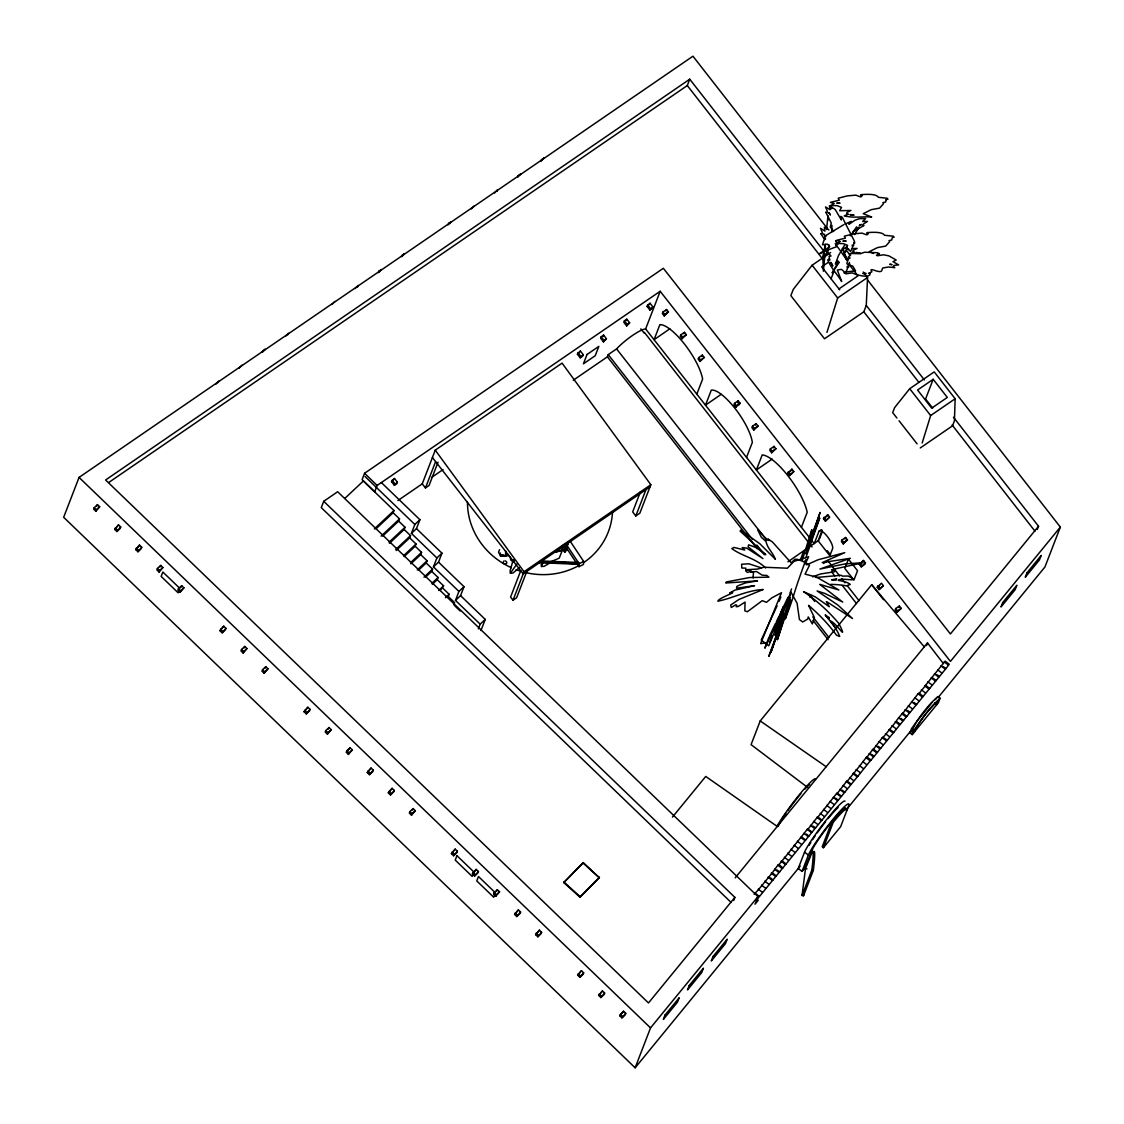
<?xml version="1.0" encoding="UTF-8"?>
<svg xmlns="http://www.w3.org/2000/svg" width="1124" height="1124" viewBox="0 0 1124 1124"><rect width="100%" height="100%" fill="white"/><g stroke="black" fill="none" stroke-linecap="round" stroke-linejoin="round"><path stroke-width="1.5" d="M831.676 232.05L831.971 225.362M831.605 208.741L831.423 205.804L830.186 206.549L829.821 209.303M896.924 418.044L892.681 412.606L894.62 407.619L909.709 388.707L934.213 371.889L955.161 398.753L954.431 420.826L952.506 425.827L920.261 447.956M830.608 252.535L812.118 265.222L793.305 289.332L790.86 295.668L824.496 338.774L863.808 311.798L866.267 305.447L867.559 277.473L863.288 272.022M827.981 215.752L826.547 229.535M570.275 541.346L583.679 561.452L583.482 564.445L578.944 566.707L579.141 563.714L566.707 545.056M564.487 544.438L564.234 547.276L562.773 547.781L563.04 550.24L564.782 552.263L567.086 549.594L566.805 547.121L565.527 547.205M802.03 895.505L805.486 868.627L812.511 851.219A28.887 2.29 -81 0 1 811.809 870.159L802.03 895.505L803.548 895.744L813.326 870.398A28.887 2.29 -81 0 0 814.029 851.458L813.242 852.68M803.548 895.744L803.983 892.386M753.094 577.975L753.445 572.383L750.115 571.596L747.432 572.453L745.802 571.076L745.746 568.14L741.812 568.027L741.615 564.234L748.921 563.812L761.187 567.817M759.234 888.817L754.176 894.283M776.881 869.892L779.55 871.915L773.031 879.895L770.361 877.872M788.641 852.793L782.065 860.914L786.083 863.949L805.655 840.021L801.637 836.987M812.764 826.042L815.518 827.812L812.174 832.055L807.566 828.964L788.669 852.751M812.174 832.055L805.655 840.021M842.129 790.158L844.798 792.181L838.279 800.162L835.596 798.138M860.436 765.051L853.833 773.2L857.851 776.234L870.974 759.95L866.716 756.888L860.534 764.84M878.013 746.308L880.752 748.078L877.423 752.321L873.236 748.921L866.885 757.253M896.292 721.229L889.716 729.35L893.735 732.384L900.31 724.263L896.25 721.369L897.036 719.908L902.698 712.995L906.787 716.438L910.117 712.194L907.363 710.424M906.829 716.297L903.513 720.428L900.844 718.405M932.133 677.519L936.137 680.554L923.099 696.501L919.123 693.072L918.097 693.775L902.769 713.403M943.247 666.574L945.93 668.597L936.137 680.554M791.577 588.92L790.06 592.966M829.245 245.032L827.32 253.687L826.828 254.811L826.449 252.872L824.552 258.295L823.414 271.235L822.824 257.199L825.297 244.4M802.072 559.696L803.885 550.62L800.597 559.302M513.232 559.738L510.113 570.739L510.38 573.212L512.966 573.057L519.232 567.817M825.423 245.945L825.297 248.404M922.186 442.954L930.658 415.557L955.161 398.753M826.941 332.423L837.675 297.986L867.559 277.473M802.438 559.654L811.416 530.683L811.935 529.685L810.643 535.656L811.851 532.256L811.528 534.111L806.47 549.889L820.127 512.432L806.049 553.949L819.705 517.967L805.894 557.616M776.291 875.905L772.272 872.87L777.822 865.213L778.848 864.496L782.824 867.939L786.083 863.949M782.824 867.939L779.55 871.915M808.156 829.02L817.654 816.769L821.967 820.099L838.279 800.162M821.967 820.099L815.434 828.065M841.539 796.171L836.93 793.094L817.949 817.05M857.851 776.234L851.332 784.215L846.878 780.997L837.521 793.137M851.332 784.215L844.798 792.181M873.404 749.272L882.761 737.133L887.215 740.351L893.735 732.384M871.479 754.274L874.163 756.311L877.423 752.321M887.215 740.351L880.682 748.331M913.896 702.444L916.566 704.481L910.047 712.447M929.618 688.534L925.67 685.148L945.172 661.151L949.26 664.27L945.93 668.597M805.95 559.569C790.762 600.82 796.551 589.58 785.269 619.015L790.72 599.963L777.358 639.823L790.425 597.308L770.938 652.356L776.234 636.985A50.397 2.192 -70.5 0 1 768.886 656.374L769.547 654.028A75.8 3.302 -70.5 0 0 783.906 613.718L775.012 635.327L778.384 626.475L775.996 630.648L777.204 627.023L790.312 594.427L764.84 648.197L768.942 637.125M769.814 642.169L772.272 635.692M774.099 630.831L776.544 624.368M780.829 613.03L783.273 606.567M827.629 228.804L692.946 56.2L79.059 477.405L63.661 517.293L635.144 1067.8L800.19 866.098M94.247 507.669L93.685 509.13L95.877 511.251L99.671 506.755L97.479 504.634L94.247 507.669L96.439 509.79L95.877 511.251M96.917 506.095L97.479 504.634M114.704 529.376L118.498 524.88L120.704 527.001L120.142 528.463L116.91 531.497L114.704 529.376L118.498 524.88M116.91 531.497L120.704 527.001M135.723 549.636L139.531 545.14L141.722 547.262L141.16 548.723L137.929 551.758L135.723 549.636L139.531 545.14M137.929 551.758L141.722 547.262M215.78 384.211L218.773 381.078L218.211 382.539M157.43 568.463L156.868 569.924L159.074 572.046L162.868 567.55L160.662 565.428L157.43 568.463L159.636 570.585L159.074 572.046M160.1 566.889L160.662 565.428M238.99 368.279L241.983 365.145M178.463 588.723L177.901 590.17L180.093 592.292L183.9 587.81L181.695 585.688L178.463 588.723L180.669 590.845L180.093 592.292M179.25 589.833L178.126 592.784L161.154 576.429L162.854 572.032L179.826 588.372M181.133 587.149L181.695 585.688M285.482 336.371L288.475 333.238L287.913 334.699M331.917 304.506L334.91 301.387M219.953 630.676L223.746 626.194L225.938 628.316L225.376 629.777L222.145 632.798L219.953 630.676L223.746 626.194M222.145 632.798L225.938 628.316M355.142 288.573L358.135 285.454L357.572 286.901M241.534 649.475L240.972 650.937L243.177 653.058L246.971 648.562L244.765 646.441L241.534 649.475L243.739 651.597L243.177 653.058M244.203 647.902L244.765 646.441M758.293 900.212L755.033 904.202L757.955 896.615L337.664 491.75L323.726 501.304L321.281 507.641L731.162 902.488M262.524 669.735L261.962 671.197L264.168 673.318L267.962 668.822L265.756 666.701L262.524 669.735L264.73 671.857L264.168 673.318M265.194 668.162L265.756 666.701M953.475 417.229L1038.534 526.243L950.398 633.95L663.343 268.285L364.569 473.288L362.111 479.625L374.699 491.806L377.144 485.456L660.181 291.271L950.426 661.404L1060.339 527.086L867.489 279.904M471.321 208.909L474.314 205.776M494.546 192.977L497.539 189.844L496.977 191.305M391.545 481.634L394.538 478.515L397.362 482.14L396.8 483.601L394.369 485.259L391.545 481.634L394.538 478.515M304.07 711.745L307.864 707.263L310.069 709.385L309.507 710.846L306.276 713.866L304.07 711.745L307.864 707.263M394.369 485.259L397.362 482.14M306.276 713.866L310.069 709.385M375.964 528.856L393.133 512.741L393.99 510.507L363.375 481.002L344.97 498.269M382.694 536.078L398.641 521.115L399.512 518.881L393.133 512.741M325.777 730.586L325.215 732.047L327.421 734.169L331.215 729.673L329.009 727.551L325.777 730.586L327.983 732.707L327.421 734.169M389.438 543.299L404.162 529.488L405.019 527.254L398.641 521.115M397.896 500.545L422.245 483.84L435.255 450.148L562.07 363.136L650.838 484.725L639.851 513.176L635.819 515.944L632.672 511.912L640.441 491.778M328.447 729.012L329.009 727.551M422.245 483.84L425.448 487.942L435.606 461.613M438.023 462.231L429.059 485.47L425.448 487.942M396.168 550.521L409.67 537.862L410.527 535.628L404.162 529.488M478.332 628.934L480.173 624.171L455.487 600.399L458.929 591.449L433.442 566.889L436.885 557.954L411.398 533.394L414.84 524.472L419.912 519.709L381.359 482.561M411.398 533.394L416.47 528.631L419.912 519.709M404.134 556.591L415.178 546.236L416.035 544.002L409.67 537.862M410.878 563.827L420.685 554.61L421.556 552.376L415.178 546.236M346.81 750.832L346.248 752.293L348.44 754.415L352.248 749.919L350.042 747.797L346.81 750.832L349.002 752.954L348.44 754.415M350.042 747.797L347.316 751.282M418.845 569.896L426.207 562.984L427.064 560.75L420.685 554.61M425.575 577.118L431.714 571.357L432.571 569.123L426.207 562.984M433.442 566.889L438.515 562.126L441.971 553.191L416.47 528.631M432.318 584.339L437.222 579.731L438.079 577.497L431.714 571.357M367.267 772.553L371.061 768.057L373.266 770.179L372.704 771.64L369.473 774.675L367.267 772.553L371.061 768.057M369.473 774.675L373.266 770.179M440.285 590.409L443.601 585.871L437.222 579.731M442.73 588.119L449.108 594.259L448.251 596.493L454.616 602.633L453.759 604.867M455.487 600.399L460.559 595.622L464.015 586.686L438.515 562.126M388.3 792.799L392.093 788.317L394.285 790.439L393.723 791.886L390.492 794.921L388.3 792.799L392.093 788.317M390.492 794.921L394.285 790.439M577.385 354.172L580.377 351.039L583.201 354.664L582.639 356.125L580.209 357.797L577.385 354.172L580.377 351.039M580.209 357.797L583.201 354.664M108.93 482.365L687.298 85.55L689.743 79.2L824.033 251.326M409.881 811.598L409.319 813.059L411.524 815.181L415.318 810.685L413.112 808.563L409.881 811.598L412.087 813.72L411.524 815.181M480.96 630.522L485.245 619.408L460.559 595.622M412.55 810.025L413.112 808.563M514.356 559.766L513.457 562.07L510.647 559.878L510.282 556.591M601.171 336.779L600.609 338.24L603.433 341.865L606.426 338.731L603.602 335.107L601.171 336.779L603.995 340.403L603.433 341.865M603.04 336.568L603.602 335.107M520.735 570.725L510.577 597.055L513.022 600.202L516.633 597.715L526.805 571.385M513.022 600.202L524.009 571.737L650.838 484.725M573.254 380.235L607.396 356.814L608.239 354.622L616.584 348.904A21.637 4.145 -38 0 1 645.626 328.967L660.181 291.271M624.382 320.846L623.82 322.307L626.658 325.932L629.651 322.813L626.813 319.188L624.382 320.846L627.22 324.471L626.658 325.932M626.251 320.635L626.813 319.188M550.549 562.59L544.044 566.356L541.473 566.496L542.808 563.026M647.045 306.374L650.037 303.255L652.861 306.88L652.299 308.327L649.869 309.999L647.045 306.374L650.037 303.255M649.869 309.999L652.861 306.88M812.048 546.952L644.333 332.325M567.522 541.993L567.803 544.466L565.793 549.664L567.086 549.594M451.398 853.622L455.192 849.126L457.398 851.247L456.836 852.709L453.604 855.743L451.398 853.622L455.192 849.126M662.907 312.065L662.331 313.526L664.214 315.914L668.457 311.91L666.574 309.522L662.907 312.065L664.776 314.453L664.214 315.914M453.604 855.743L457.398 851.247M666.012 310.983L666.574 309.522M472.417 873.868L476.211 869.386L478.417 871.493L477.855 872.955L474.623 875.989L472.417 873.868L476.211 869.386M680.793 334.854L680.231 336.301L682.099 338.689L686.342 334.699L684.474 332.311L680.793 334.854L682.661 337.228L682.099 338.689M474.623 875.989L478.417 871.493M683.912 333.772L684.474 332.311M635.819 515.944L645.977 489.614M698.692 357.629L698.116 359.09L699.999 361.478L704.242 357.474L702.36 355.086L698.692 357.629L700.561 360.017L699.999 361.478M494.124 892.709L493.562 894.156L495.768 896.278L499.562 891.796L497.356 889.674L494.124 892.709L496.33 894.83L495.768 896.278M701.798 356.547L702.36 355.086M494.883 894.339L493.745 897.275L476.773 880.935L478.473 876.523L495.445 892.863M496.794 891.135L497.356 889.674M696.824 394.145L702.612 379.125A37.78 11.31 55.3 0 0 684.333 343.874A37.78 11.31 55.3 0 0 659.858 324.681L654.07 339.701L669.876 328.784M514.595 914.416L518.389 909.92L520.581 912.042L520.019 913.503L516.787 916.538L514.595 914.416L518.389 909.92M516.787 916.538L520.581 912.042M734.534 403.347L733.972 404.809L735.841 407.197L740.084 403.193L738.215 400.804L734.534 403.347L736.403 405.736L735.841 407.197M738.215 400.804L737.653 402.266L739.522 404.654M535.614 934.662L539.408 930.18L541.613 932.302L541.051 933.763L537.82 936.784L535.614 934.662L539.408 930.18M537.82 936.784L541.613 932.302M563.77 882.579L583.3 862.586L599.289 877.718L579.956 897.191L563.77 882.579L583.3 862.586M752.476 426.193L751.914 427.654L753.783 430.042L758.026 426.038L756.143 423.65L752.476 426.193L754.345 428.581L753.783 430.042M755.581 425.111L756.143 423.65M746.533 457.44L752.335 442.406A35.771 10.72 55.3 0 0 734.899 408.251A35.771 10.72 55.3 0 0 711.281 390.14L705.479 405.174L721.186 394.313M579.956 897.191L599.485 877.212M831.086 278.78L834.106 270.968M770.361 448.926L769.799 450.387L771.668 452.775L775.911 448.771L774.029 446.383L770.361 448.926L772.23 451.314L771.668 452.775M773.467 447.844L774.029 446.383M577.666 975.182L581.459 970.686L583.665 972.808L583.103 974.269L579.872 977.304L577.666 975.182L581.459 970.686M579.872 977.304L583.665 972.808M787.685 473.176L791.928 469.172L793.797 471.56L789.568 475.55L787.685 473.176L790.144 471.476M791.366 470.633L791.928 469.172M789.568 475.55L793.797 471.56M598.656 995.428L602.45 990.946L604.656 993.068L604.094 994.529L600.862 997.55L598.656 995.428L602.45 990.946M600.862 997.55L604.656 993.068M801.412 527.297L807.201 512.277A40.562 12.153 55.3 0 0 787.784 475.593A40.562 12.153 55.3 0 0 762.184 454.953L756.382 469.987L772.174 459.07M619.745 1015.731L623.539 1011.249L625.745 1013.37L625.183 1014.832L621.951 1017.852L619.745 1015.731L623.539 1011.249M621.951 1017.852L625.745 1013.37M823.471 518.726L827.714 514.736L829.582 517.11L825.353 521.115L823.471 518.726L825.929 517.04M821.489 529.615L818.96 531.371L814.226 543.623L645.626 328.967M825.353 521.115L829.582 517.11M827.152 516.183L827.714 514.736M822.178 530.247L818.117 540.784L830.538 556.591M819.607 538.565L822.094 532.116M924.335 646.918L871.704 584.719L760.217 720.934L751.071 744.636L807.58 787.418M827.924 560.736L839.6 575.909M829.667 556.225L832.575 548.709A11.226 3.358 55.3 0 0 827.208 536.317A11.226 3.358 55.3 0 0 818.96 531.371M635.144 1067.8L650.529 1027.898L757.955 896.615M841.932 540.054L841.37 541.515L843.239 543.904L847.482 539.899L845.599 537.511L841.932 540.054L843.801 542.442L843.239 543.904M845.037 538.972L845.599 537.511M859.326 564.445L863.555 560.454L865.438 562.843L864.876 564.29L861.195 566.833L859.326 564.445L863.555 560.454M933.173 379.308L917.563 390.028L931.698 408.138L947.307 397.432L933.173 379.308L925.572 399.006L932.639 408.054M861.195 566.833L865.438 562.843M733.649 900.521L734.871 897.359L323.726 501.304M877.212 587.234L881.455 583.23L883.324 585.618L879.08 589.622L877.212 587.234L879.671 585.534M879.08 589.622L883.324 585.618M895.673 608.548L895.111 610.009L896.98 612.397L901.223 608.393L899.341 606.019L895.673 608.548L897.542 610.936L896.98 612.397M898.779 607.466L899.341 606.019M844.981 801.243A33.832 3.527 -52.9 0 0 826.196 820.099A33.832 3.527 -52.9 0 0 804.545 852.133L798.237 868.473L802.072 871.381L804.995 867.812L812.975 848.213A28.887 3.007 -52.9 0 1 831.985 821.433A28.887 3.007 -52.9 0 1 845.824 808.086M802.072 871.381L808.381 855.041A33.832 3.527 -52.9 0 1 832.617 819.789A33.832 3.527 -52.9 0 1 848.648 805.852L840.64 826.688L823.428 847.707L822.206 846.779L831.985 821.433L833.207 822.361L823.428 847.707M926.471 645.583L927.497 642.914L943.289 663.497M911.648 728.549L909.962 732.918L912.224 734.632L938.414 702.641L940.1 698.271L937.823 696.557L930.995 703.09A26.709 2.782 -52.9 0 0 921.118 715.159L911.648 728.549L913.91 730.263L912.224 734.632M911.578 730.937L916.889 721.383L932.049 702.528M913.854 732.651C919.572 720.54 928.593 709.75 938.343 700.575L936.784 704.622L934.522 702.907M1037.312 529.418L1038.534 526.243M1060.339 527.086L1044.941 566.974L937.964 697.723M563.04 550.24L564.501 549.734L564.88 545.477L561.972 546.489L562.365 550.184L559.218 558.15L550.886 561.733M499.562 549.664L498.536 552.207L500.714 556.268L504.156 556.071M845.29 252.478L847.201 247.252M778.974 601.481L780.843 597.111M756.719 899.832L773.031 879.895M772.272 872.87L759.304 888.634M778.806 864.89L782.065 860.914M847.313 781.166L853.833 773.2M870.903 760.288L874.163 756.311M883.197 737.316L889.716 729.35M900.254 724.404L903.513 720.428M919.081 693.466L925.6 685.485M916.566 704.481L923.099 696.501M777.091 605.836L761.229 640.076L768.774 645.78L790.945 592.109L797.099 603.251L799.403 619.493L802.676 621.994L807.735 619.071L808.24 616.921L812.357 623.932L814.436 617.624L808.563 605.344A75.8 27.988 39.5 0 1 836.439 635.116L839.712 636.465A50.397 18.602 39.5 0 0 830.538 621.136C836.144 622.218 848.887 643.982 838.954 623.595C828.781 611.568 817.008 600.595 803.604 591.716L815.307 596.9L829.315 606.763L826.323 601.677L828.374 602.745L852.484 618.523L837.858 605.035L817.106 590.943L824.623 593.346L842.733 602.071L819.705 584.354L838.883 589.974L816.614 577.118L805.037 574.125L809.463 565.358L805.079 562.197L797.085 559.232L794.865 559.331L791.184 562.843L772.427 541.965L768.015 539L769.238 540.518C763.421 538.747 751.97 518.796 761.355 537.286L766.02 541.501C767.397 548.498 773.143 552.868 775.363 559.288L759.754 543.665L740.604 530.149L740.126 531.104L765.781 554.694L756.241 547.599L748.598 544.831L748.163 546.924L762.901 558.558L746.743 548.147L742.233 547.543L744.706 550.015L734.07 547.458L731.808 548.582C741.938 556.197 756.199 558.445 765.627 567.971M852.357 234.382L853.411 231.53L863.977 225.517L862.74 225.306L863.288 224.14L867.461 221.442L862.698 221.47L865.606 218.59L859.396 218.674L854.816 220.318L849.547 223.943L848.662 224.041L851.304 221.358L845.009 224.112M787.98 597.35L779.733 614.645M779.058 616.064L776.347 621.741M775.658 623.16L769.617 635.734M844.784 244.849L838.434 255.682L835.385 264.14L837.914 260.965L838.476 261.85L832.153 272.851L839.305 262.243M778.019 826.463L779.747 823.063M805.135 564.164L808.634 556.759L793.839 561.438L787.418 568.21L763.87 567.227L757.745 569.053L746.589 569.699L750.579 570.641L751.577 571.568L750.72 571.961L756.48 571.526L762.212 575.165L766.793 575.446L768.928 577.16L749.497 577.553L726.202 581.979L725.753 582.991L757.492 580.883L745.858 582.836L739.48 585.14L736.824 586.433L736.529 588.203L754.555 585.66L734.998 590.086L729.785 592.91C740.519 590.746 718.208 597.94 717.927 601.171C732.904 598.193 747.362 590.198 763.196 589.51L739.044 599.415L730.698 604.993L731.288 607.494L735.827 604.726L736.782 605.288L736.164 606.735L738.187 606.496L745.071 602.113L744.819 610.796L747.319 611.765L762.283 600.652L766.456 602.338L771.907 597.799L781.517 592.713L760.611 643.631L766.751 642.647M854.549 234.593L859.172 227.09M850.362 235.843L856.643 226.781M804.264 562.014L804.868 561.087M913.91 730.263L923.394 716.873A26.709 2.782 -52.9 0 1 933.271 704.804L940.1 698.271M850.418 253.771L854.535 252.141L852.751 251.607L853.186 250.343L857.078 248.432L852.259 248.573M510.38 573.212L516.928 564.009M672.461 817.092L705.731 776.445L777.302 826.491M735.222 877.83L927.497 642.914M734.871 897.359L648.478 1002.945L105.6 479.99L689.743 79.2M847.384 808.423L912.295 729.083M96.439 509.79L99.671 506.755M159.636 570.585L162.868 567.55M180.669 590.845L183.9 587.81M243.739 651.597L246.971 648.562M374.376 528.912L393.99 510.507M381.106 536.148L399.512 518.881M389.073 542.218L405.019 527.254M264.73 671.857L267.962 668.822M395.817 549.439L410.527 535.628M403.769 555.509L416.035 544.002M410.513 562.731L421.556 552.376M417.257 569.966L427.064 560.75M436.885 557.954L441.971 553.191M423.987 577.188L432.571 569.123M431.953 583.258L438.079 577.497M438.697 590.479L443.601 585.871M445.427 597.701L449.108 594.259M458.929 591.449L464.015 586.686M327.983 732.707L331.215 729.673M480.173 624.171L485.245 619.408M349.002 752.954L352.248 749.919M412.087 813.72L415.318 810.685M496.33 894.83L499.562 891.796M809.87 597.294L811.893 595.411M935.042 699.634L936.081 698.861M664.776 314.453L668.457 311.91M682.661 337.228L686.342 334.699M700.561 360.017L704.242 357.474M736.403 405.736L740.084 403.193M754.345 428.581L758.026 426.038M772.23 451.314L775.911 448.771M818.975 540.18L787.896 561.803M843.801 542.442L847.482 539.899M897.542 610.936L901.223 608.393M823.527 563.475L827.77 560.539M603.995 340.403L606.426 338.731M627.22 324.471L629.651 322.813M431.602 477.433L443.095 469.551M828.486 262.173L821.686 266.838L839.698 289.837M838.926 288.938L857.977 275.858L849.351 264.814M650.009 486.847L523.194 573.872L432.403 457.51M836.818 244.709L835.68 245.538M806.596 564.908L817.977 559.794L844.784 552.643L822.234 562.59L850.39 558.291L819.902 569.053L845.079 563.883L863.176 562.717L833.98 569.137L831.521 569.882L835.02 570.36L834.528 571.751L820.548 573.985L812.596 576.795M505.407 555.832L508.301 554.469M836.298 246.873C830.299 248.755 824.004 251.931 819.452 253.757L829.681 246.662L827.433 244.091L822.445 244.821L823.92 240.41L825.536 238.822L824.047 238.85L826.07 235.97L825.1 235.956L843.702 224.716M579.141 563.714L583.679 561.452M505.547 555.874L502.906 554.834M555.748 552.291L562.365 550.184L555.72 551.182M505.364 560.848C510.549 564.473 500.419 565.274 503.988 560.918M554.09 552.024L562.365 550.184M500.363 552.98L500.714 556.268L503.468 555.678M816.122 577.497L841.202 575.263L842.396 576.134L848.142 576.022C863.091 583.468 841.019 576.865 838.251 580.391A50.397 16.172 -13 0 1 850.278 584.424L846.386 585.857A75.8 24.335 -13 0 0 830.622 584.368M563.236 545.07L567.803 544.466M500.714 556.268L504.578 555.987M505.575 553.373L505.842 555.846L509.284 555.649M540.518 560.946L578.691 562.478M552.277 561.986L566.159 562.548M538.902 562.126L578.804 563.728M538.508 562.674L578.424 564.276M805.486 868.627L807.004 868.866M811.809 870.159L813.326 870.398M848.831 249.205L845.332 248.151L847.651 245.369L843.393 243.641L836.916 243.416L840.288 241.505L836.551 240.339L845.431 238.148L844.335 236.195L853.425 233.848L861.982 233.104L866.407 234.79L867.897 234.495L866.913 233.399L868.501 232.977L867.011 232.64C872.112 232.247 882.523 231.544 884.532 235.267L893.383 236.223L894.128 237.136L892.316 237.6L891.725 239.974L889 240.634L889.632 241.702L885.712 246.1L877.437 247.617L869.33 251.636L873.545 253.518M500.096 554.596L503.088 555.523M828.95 229.942L824.37 227.174L824.946 231.123L820.478 228.298L822.389 232.837L822.023 234.059L820.703 233.511L824.004 238.513M760.217 720.934L826.21 766.737M944.188 661.881L948.206 664.93M940.929 665.872L944.947 668.906M937.669 669.862L941.687 672.897M936.728 674.541L939.411 676.564M934.409 673.852L938.428 676.887M931.15 677.828L935.154 680.877M927.876 681.818L931.894 684.853M924.616 685.809L928.635 688.843M921.357 689.799L925.375 692.834M918.097 693.775L922.116 696.824M914.838 697.765L918.842 700.8M911.564 701.755L915.582 704.79M908.304 705.746L912.323 708.78M905.045 709.722L909.063 712.771M901.785 713.712L905.804 716.747M898.526 717.702L902.53 720.737M910.679 731.064L912.941 732.778M895.252 721.692L899.27 724.727M891.992 725.668L896.011 728.717M888.733 729.659L892.751 732.693M885.473 733.649L889.491 736.684M882.214 737.639L886.232 740.674M878.954 741.615L882.958 744.664M875.68 745.605L879.699 748.64M872.421 749.596L876.439 752.63M869.161 753.586L873.179 756.621M865.901 757.562L869.92 760.611M862.642 761.552L866.646 764.601M859.368 765.542L863.387 768.577M856.109 769.533L860.127 772.567M852.849 773.509L856.867 776.558M849.589 777.499L853.608 780.548M846.33 781.489L850.334 784.524M843.07 785.479L847.074 788.514M839.797 789.455L843.815 792.504M836.537 793.446L840.555 796.495M833.277 797.436L837.296 800.471M845.669 809.561L846.892 810.488L847.046 808.999A28.887 3.007 -52.9 0 0 833.207 822.361M830.018 801.426L834.036 804.461M826.758 805.402L830.762 808.451M823.485 809.392L827.503 812.441M820.225 813.383L824.243 816.417M816.965 817.373L820.984 820.408M813.706 821.363L817.724 824.398M810.446 825.339L814.45 828.388M807.173 829.329L811.191 832.364M806.245 834.008L808.915 836.045M803.913 833.32L807.931 836.354M800.653 837.31L804.672 840.345M797.394 841.286L801.412 844.335M804.545 852.133L808.381 855.041M794.134 845.276L798.152 848.311M790.875 849.266L794.879 852.301M787.601 853.256L791.619 856.291M784.341 857.233L788.36 860.281M781.082 861.223L785.1 864.258M777.822 865.213L781.84 868.248M774.562 869.203L778.567 872.238M771.289 873.179L775.307 876.228M768.029 877.17L772.048 880.204M764.77 881.16L768.788 884.195M761.51 885.15L765.528 888.185M758.25 889.126L762.255 892.175M754.977 893.116L758.995 896.151M833.629 231.432L830.355 227.02L831.24 222.974L825.747 212.113L827.067 212.675L827.433 211.453L825.522 206.914L830.004 209.738L829.414 205.79L835.23 209.514L841.37 219.981L840.893 216.342L842.41 217.536L854.352 241.042L854.746 243.051L853.833 242.475L853.58 245.903L852.203 245.004L852.54 247.182L850.615 251.453L846.428 247.968L842.368 248.629L846.737 260.122C843.646 255.485 839.291 249.191 835.188 243.599M826.857 251.397L831.043 256.047L829.091 256.342L829.807 260.22L828.894 259.11L827.728 259.869C830.973 268.06 838.111 275.296 841.679 281.506L837.324 270.013L841.384 269.353L845.571 272.837L846.625 271.896L855.575 270.842L852.709 266.051L847.988 264.814L846.836 263.55L848.269 258.97L850.067 258.07L848.311 257.101L850.503 254.825L849.351 254.165L851.093 253.42L860.31 253.743L864.595 252.226L877.352 252.731L879.432 253.687L877.661 253.813L878.645 254.403L876.481 255.288L877.521 255.752L883.534 254.797L888.845 255.865L896.221 260.023L892.976 261.667L898.624 264.885L893.875 265.447L893.313 266.557L894.788 267.667L888.578 266.992L882.677 268.018L881.623 270.884C879.263 273.919 867.869 265.995 871.901 271.839L868.599 273.315L870.116 273.666C870.173 278.738 855.94 274.944 852.343 272.879L846.091 273.849L843.927 272.795L845.571 272.837L847.496 268.566L847.145 266.388L848.536 267.287L848.789 263.873L849.702 264.435L849.308 262.426M583.103 863.091L599.289 877.718M563.967 882.073L580.153 896.685M365.089 476.548L414.84 524.472M454.813 605.892L460.137 611.006M79.059 477.405L650.529 1027.898M367.829 771.092L370.035 773.214M388.862 791.338L391.054 793.46M515.157 912.955L517.349 915.077M536.176 933.215L538.382 935.337M578.228 973.721L580.434 975.843M599.218 993.981L601.424 996.103M620.308 1014.284L622.513 1016.405M115.266 527.915L117.472 530.036M136.285 548.175L138.491 550.296M220.515 629.229L222.707 631.351M304.632 710.298L306.838 712.419M451.96 852.161L454.166 854.282M472.979 872.407L475.185 874.528M364.569 473.288L377.144 485.456M788.247 471.715L790.13 474.103M824.033 517.265L825.915 519.653M859.888 562.998L861.757 565.372M877.774 585.773L879.656 588.161M871.704 584.719L883.492 599.71M827.264 550.732L830.369 554.68M841.764 578.677L845.009 582.808M847.173 585.562L859.073 600.722M831.563 571.793L834.809 575.938M842.396 585.59L856.488 603.532M616.584 348.904L766.765 540.307M809.308 594.554L814.689 601.396M825.423 615.081L836.172 628.78M846.26 250.174L850.517 255.64M866.267 305.447L924.406 379.968M687.298 85.55L822.67 259.054M863.808 311.798L918.73 382.174M952.098 424.956L1035.007 531.216M909.709 388.707L930.658 415.557M812.118 265.222L837.675 297.986M899.045 420.769L917.086 443.868M647.607 304.913L650.431 308.538M640.835 328.868L644.066 333.013M608.239 354.622L752.518 539.548M756.817 545.07L764.362 554.736M812.807 616.837L828.964 637.533M607.396 356.814L757.056 548.638M813.045 620.406L828.121 639.725M577.947 352.711L580.771 356.336M392.107 480.187L394.931 483.812M435.255 450.148L524.009 571.737M835.975 241.042L837.745 244.428L835.624 240.817M565.541 546.601L578.944 566.707M847.875 259.785L844.798 254.558L843.632 249.781M564.515 549.805L564.782 552.263M541.206 564.037L541.473 566.496M505.561 550.886L505.842 555.846M809.139 845.304A28.887 3.007 -52.9 0 1 810.811 842.466M812.596 839.656A28.887 3.007 -52.9 0 1 815.265 835.652M817.246 832.842A28.887 3.007 -52.9 0 1 825.494 821.827M828.149 818.525A28.887 3.007 -52.9 0 1 838.097 807.482M782.416 818.637A28.887 3.007 -52.9 0 1 785.887 813.411M787.854 810.587A28.887 3.007 -52.9 0 1 800.906 793.699M804.882 789.16A28.887 3.007 -52.9 0 1 809.603 784.426M777.134 826A33.832 3.527 -52.9 0 1 799.403 794.64A33.832 3.527 -52.9 0 1 815.602 779.002M612.496 512.179A73.158 68.395 21.1 0 1 583.37 562.787M579.085 565.414A73.158 68.395 21.1 0 1 526.102 572.678M519.414 570.837A73.158 68.395 21.1 0 1 516.141 569.699M511.308 567.69A73.158 68.395 21.1 0 1 467.472 502.288M886.176 199.622L885.6 202.011L882.86 202.671L883.492 203.739L879.572 208.137L871.311 209.654L863.204 213.672L871.676 217.03C863.077 216.244 853.439 218.393 844.279 215.808L848.395 214.178L846.611 213.644L847.06 212.38L850.938 210.469L839.656 210.75L841.525 207.406L837.254 205.678L830.776 205.453L834.149 203.528L830.425 202.376L839.291 200.184L838.195 198.231L847.299 195.885L855.842 195.14L860.267 196.826L861.771 196.531L860.787 195.435L862.375 195.014L860.886 194.677C865.972 194.269 876.383 193.567 878.406 197.304L887.243 198.26L887.988 199.173L886.176 199.622M828.163 217.803L828.135 219.7L828.163 217.803M823.709 253.631L823.681 256.876L823.709 253.631M856.952 229.422L858.202 227.526L856.952 229.422M779.199 628.794L777.232 634.287L779.199 628.794M836.523 578.846L836.144 580.167L831.62 579.9L836.523 578.846M829.315 617.666L828.88 619.099L825.283 614.997L829.315 617.666M262.833 350.857L262.271 352.318L265.264 349.185L262.833 350.857M378.914 271.193L378.352 272.64L381.359 269.521L378.914 271.193M402.223 255.232L401.661 256.693L404.654 253.574L402.223 255.232M448.659 223.381L448.097 224.828L451.103 221.709L448.659 223.381M518.319 175.583L517.757 177.044L520.749 173.911L518.319 175.583M541.543 159.65L540.981 161.111L543.974 157.978L541.543 159.65M587.037 354.467L583.426 363.811L595.228 355.718L598.839 346.375L587.037 354.467M456.934 855.673L455.234 860.085L472.206 876.425L473.907 872.013L456.934 855.673M665.015 1015.07L663.315 1019.482L677.505 1002.144L679.205 997.733L665.015 1015.07M848.437 559.134L844.826 568.477L853.931 580.054L857.528 570.711L848.437 559.134M689.237 985.523L687.523 989.935L701.713 972.597L703.413 968.186L689.237 985.523M712.995 956.538L711.295 960.95L725.472 943.612L727.172 939.214L712.995 956.538M1002.692 602.562L1000.992 606.974L1015.183 589.636L1016.883 585.239L1002.692 602.562M1026.971 572.847L1025.271 577.244L1039.447 559.921L1041.147 555.509L1026.971 572.847M839.783 203.093L837.015 203.065L839.783 203.093M845.922 241.056L843.155 241.028L845.922 241.056M830.299 214.768L828.894 212.745L830.299 214.768M825.255 236.152L823.836 234.129L825.255 236.152M859.888 225.053L859.326 225.545L861.504 224.463L859.888 225.053M850.601 214.572L849.913 214.74L854.071 215.134L850.601 214.572M856.727 252.535L856.038 252.703L860.211 253.097L856.727 252.535M863.906 273.272C859.172 273.905 870.875 273.497 863.906 273.272M889.899 264.266L891.782 264.632L889.899 264.266M830.931 262.426L832.701 265.826L830.931 262.426"/></g></svg>
